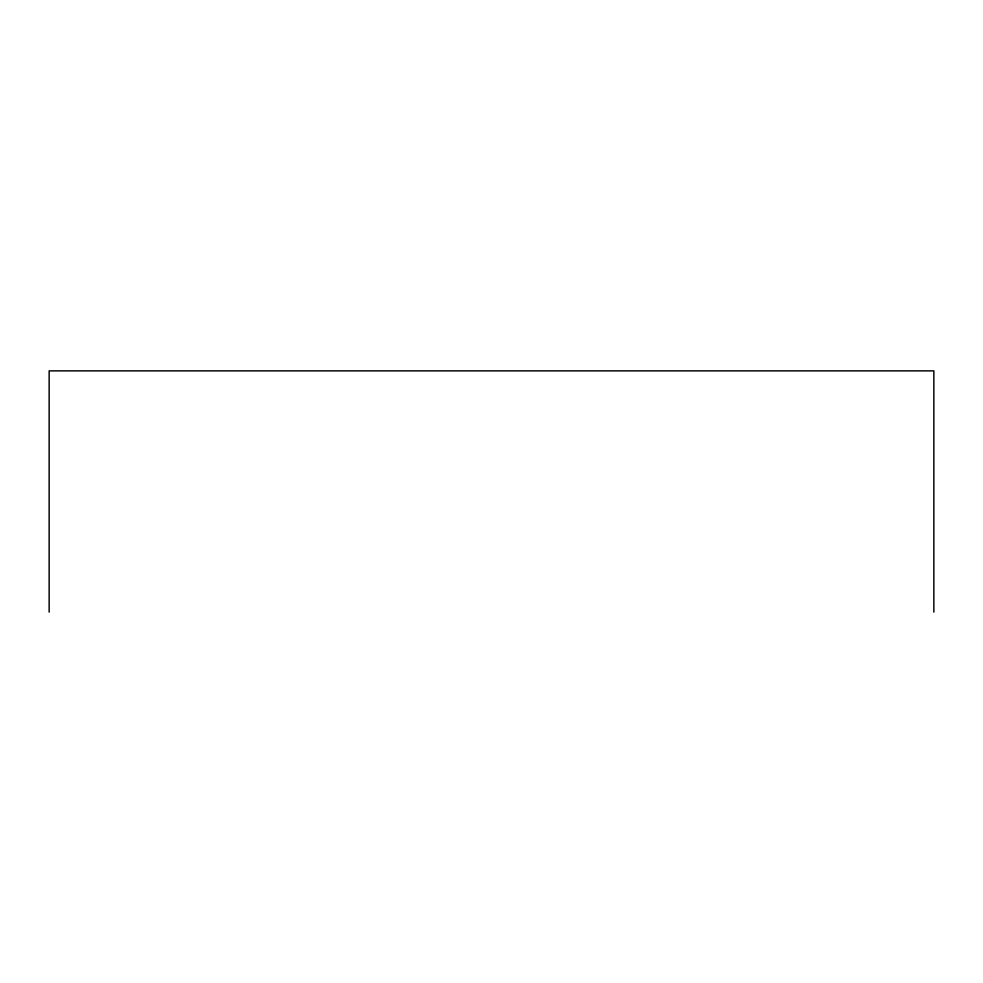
<?xml version="1.0" encoding="UTF-8"?>
<svg xmlns="http://www.w3.org/2000/svg" width="983" height="983" viewBox="0 0 983 983"><rect width="100%" height="100%" fill="white"/><g stroke="black" fill="none" stroke-linecap="round" stroke-linejoin="round"><path stroke-width="1.47" d="M933.85 612.126L933.85 370.874L49.15 370.874L49.15 612.126"/></g></svg>
